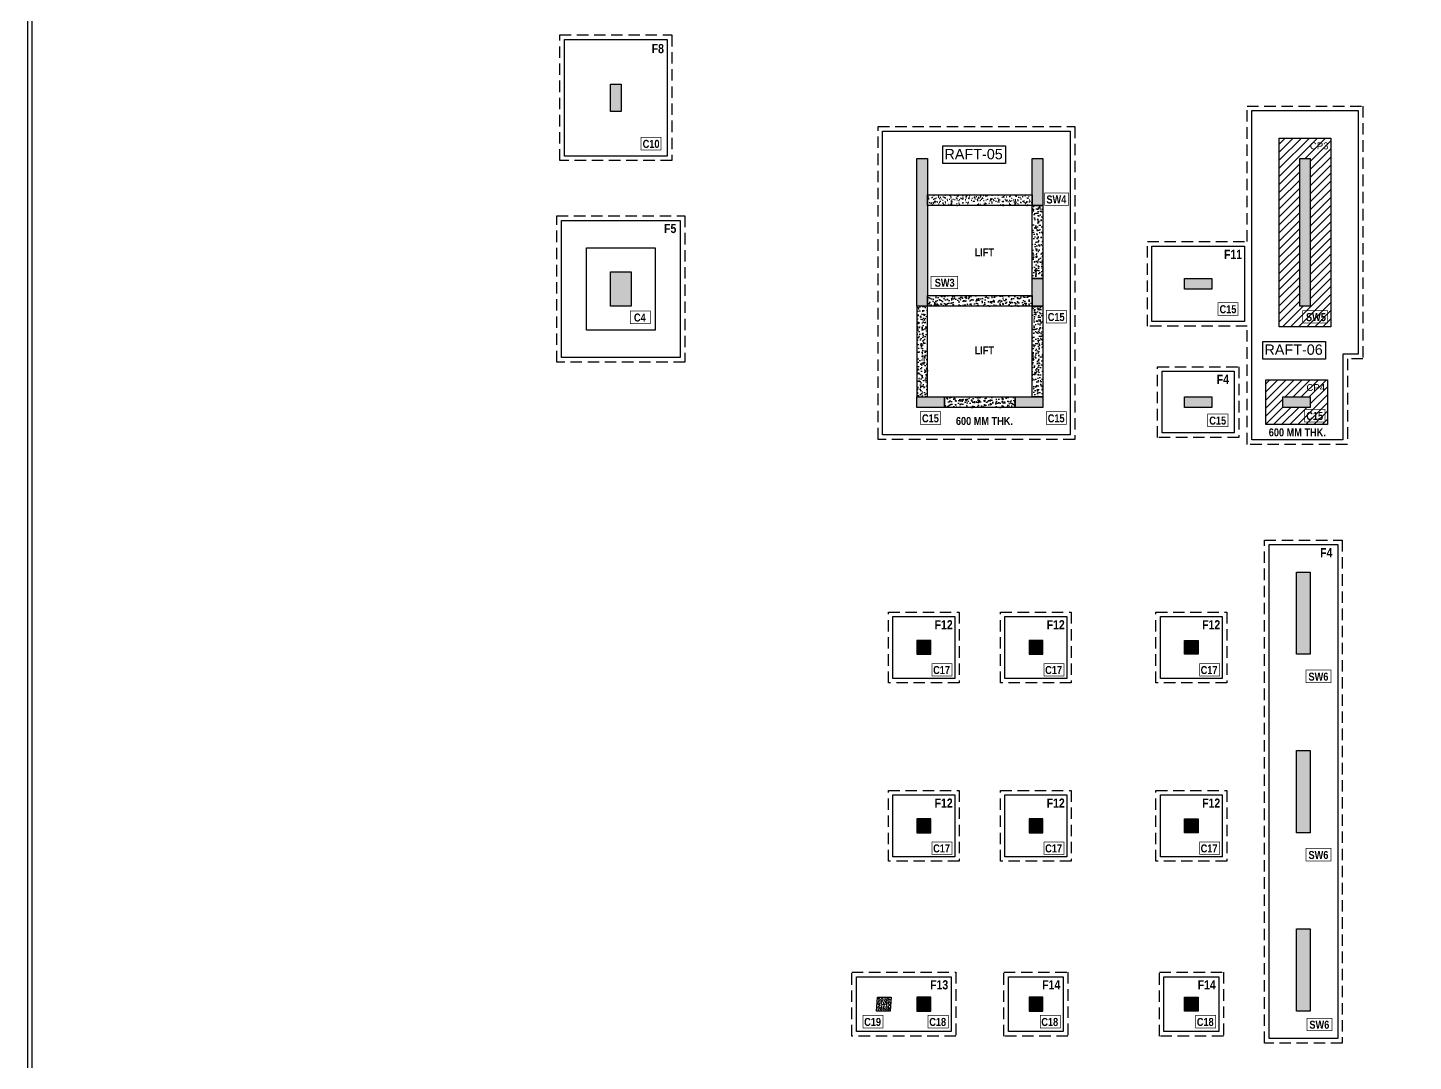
# Model space of a CAD drawing. Header units: millimetres. Extents: x 149548 to 2403857, y -1677380 to -1015873.
# Drawn here: x 2173646 to 2203943, y -1637613 to -1615011 of the extents above; entities that cross this region are included whole.
import ezdxf
from ezdxf.enums import TextEntityAlignment as Align

# ---------------------------------------------------------------- set-up
doc = ezdxf.new("R2010")
doc.units = ezdxf.units.MM
doc.header["$MEASUREMENT"] = 0
doc.linetypes.add('CONTINOUS', pattern=[0])
doc.linetypes.add('HIDDEN', pattern=[0.375, 0.25, -0.125])
for name, color, linetype in [('COL.NO', 1, 'Continuous'), ('COL.NO.', 6, 'Continuous'), ('F11', 220, 'Continuous'), ('F12', 221, 'Continuous'), ('F13', 12, 'Continuous'), ('F14', 132, 'Continuous'), ('F4', 80, 'Continuous'), ('F5', 130, 'Continuous'), ('F8', 190, 'Continuous'), ('Footing_#_ST', 1, 'Continuous'), ('Footing_ST', 241, 'Continuous'), ('Hatch', 8, 'Continuous'), ('Pcc_ST', 6, 'Continuous'), ('STR.COLUMN', 1, 'Continuous')]:
    doc.layers.add(name, color=color, linetype=linetype)
doc.styles.add('arial', font='arial.ttf')
doc.styles.add('ARIAL2', font='arial.ttf')
doc.styles.add('G2-TEXT', font='ARIALNB.TTF', dxfattribs={"height": 2.5})
doc.styles.add('G3-TEXT', font='ARIALNB.TTF', dxfattribs={"height": 3})
pattern_1 = [(230, (208962.79, -120326.56), (-179.315046, 15.688034), [18.75, -206.25]), (175, (208962.79, -120326.56), (34.687833, -188.048033), [15, -165]), (280.4514445, (208947.84, -120325.26), (-144.627212, -172.359998), [15.935048, -175.285528]), (226.1842, (208962.79, -120376.56), (-266.810333, 41.37982), [28.125, -309.375]), (276.635635, (208940.55, -120373.12), (-233.665486, -243.52965), [23.902585, -262.92844]), (171.184164, (208962.8, -120376.56), (-233.665486, -243.52965), [22.5, -247.5]), (201, (208937.79, -120364.06), (-149.226763, 100.654723), [18.75, -206.25]), (146, (208937.79, -120364.06), (-60.828833, -181.287511), [15, -165]), (251.451445, (208925.35, -120355.68), (-210.055594, -80.632788), [15.935047, -175.285528]), (217.5, (208962.79, -120326.564), (-3.0399638, -83.2234635), [0, -163, 0, -167.5, 0, -165.625]), (187.5, (208962.79, -120326.56), (-65.7673844, -98.602928), [0, -95.5, 0, -159.25, 0, -63.125]), (147.5, (209018.54, -120326.564), (-133.455609, 5.638718), [0, -62.5, 0, -195, 0, -258.75]), (137.5, (209043.54, -120326.56), (-145.7965423, -25.0262456), [0, -81.25, 0, -129.5, 0, -183.75])]
pattern_2 = [(45, (261156.27, -105313.87), (-88.3883476, 88.3883476), [])]

# ---------------------------------------------------------------- blocks, each defined once
blk = doc.blocks.new('Latest_Column')
at = {"layer": 'STR.COLUMN', "transparency": 33554687}
h = blk.add_hatch(color=256, dxfattribs=at)
h.dxf.hatch_style = 1
h.paths.add_polyline_path([(1245712, -1279713), (1245942, -1279713), (1245942, -1279113), (1245712, -1279113)])
h = blk.add_hatch(color=256, dxfattribs=at)
h.dxf.hatch_style = 1
h.paths.add_polyline_path([(1252412, -1280743), (1252412, -1283968), (1252642, -1283968), (1252642, -1280743)])
h = blk.add_hatch(color=256, dxfattribs=at)
h.dxf.hatch_style = 1
h.paths.add_polyline_path([(1254932, -1281768), (1255162, -1281768), (1255162, -1280743), (1254932, -1280743)])
h = blk.add_hatch(color=256, dxfattribs=at)
h.dxf.hatch_style = 1
h.paths.add_polyline_path([(1260782, -1280743), (1260782, -1283968), (1261012, -1283968), (1261012, -1280743)])
h = blk.add_hatch(color=256, dxfattribs=at)
h.dxf.hatch_style = 1
h.paths.add_polyline_path([(1245712, -1283968), (1246162, -1283968), (1246162, -1283218), (1245712, -1283218)])
h = blk.add_hatch(color=256, dxfattribs=at)
h.dxf.hatch_style = 1
h.paths.add_polyline_path([(1254932, -1283968), (1255162, -1283968), (1255162, -1283368), (1254932, -1283368)])
h = blk.add_hatch(color=256, dxfattribs=at)
h.dxf.hatch_style = 1
h.paths.add_polyline_path([(1258262, -1283368), (1258262, -1283598), (1258862, -1283598), (1258862, -1283368)])
h = blk.add_hatch(color=256, dxfattribs=at)
h.dxf.hatch_style = 1
h.paths.add_polyline_path([(1252412, -1285953), (1252412, -1286183), (1253012, -1286183), (1253012, -1285953)])
h = blk.add_hatch(color=256, dxfattribs=at)
h.dxf.hatch_style = 1
h.paths.add_polyline_path([(1254562, -1285953), (1254562, -1286183), (1255162, -1286183), (1255162, -1285953)])
h = blk.add_hatch(color=256, dxfattribs=at)
h.dxf.hatch_style = 1
h.paths.add_polyline_path([(1258262, -1285953), (1258262, -1286183), (1258862, -1286183), (1258862, -1285953)])
h = blk.add_hatch(color=256, dxfattribs=at)
h.dxf.hatch_style = 1
h.paths.add_polyline_path([(1260412, -1285953), (1260412, -1286183), (1261012, -1286183), (1261012, -1285953)])
h = blk.add_hatch(color=256, dxfattribs=at)
h.dxf.hatch_style = 1
h.paths.add_polyline_path([(1261012, -1289783), (1260712, -1289783), (1260712, -1291583), (1261012, -1291583)])
h = blk.add_hatch(color=256, dxfattribs=at)
h.dxf.hatch_style = 1
h.paths.add_polyline_path([(1252412, -1291283), (1252712, -1291283), (1252712, -1291583), (1252412, -1291583)])
h = blk.add_hatch(color=256, dxfattribs=at)
h.dxf.hatch_style = 1
h.paths.add_polyline_path([(1254862, -1291283), (1255162, -1291283), (1255162, -1291583), (1254862, -1291583)])
h = blk.add_hatch(color=256, dxfattribs=at)
h.dxf.hatch_style = 1
h.paths.add_polyline_path([(1258562, -1291283), (1258262, -1291283), (1258262, -1291583), (1258562, -1291583)])
h = blk.add_hatch(color=256, dxfattribs=at)
h.dxf.hatch_style = 1
h.paths.add_polyline_path([(1261012, -1293683), (1260712, -1293683), (1260712, -1295483), (1261012, -1295483)])
h = blk.add_hatch(color=256, dxfattribs=at)
h.dxf.hatch_style = 1
h.paths.add_polyline_path([(1252412, -1295183), (1252712, -1295183), (1252712, -1295483), (1252412, -1295483)])
h = blk.add_hatch(color=256, dxfattribs=at)
h.dxf.hatch_style = 1
h.paths.add_polyline_path([(1254862, -1295183), (1255162, -1295183), (1255162, -1295483), (1254862, -1295483)])
h = blk.add_hatch(color=256, dxfattribs=at)
h.dxf.hatch_style = 1
h.paths.add_polyline_path([(1258562, -1295183), (1258262, -1295183), (1258262, -1295483), (1258562, -1295483)])
h = blk.add_hatch(color=256, dxfattribs=at)
h.dxf.hatch_style = 1
h.paths.add_polyline_path([(1261012, -1297583), (1260712, -1297583), (1260712, -1299383), (1261012, -1299383)])
h = blk.add_hatch(color=256, dxfattribs=at)
h.dxf.hatch_style = 1
h.paths.add_polyline_path([(1252412, -1299083), (1252712, -1299083), (1252712, -1299383), (1252412, -1299383)])
h = blk.add_hatch(color=256, dxfattribs=at)
h.dxf.hatch_style = 1
h.paths.add_polyline_path([(1254862, -1299083), (1255162, -1299083), (1255162, -1299383), (1254862, -1299383)])
h = blk.add_hatch(color=256, dxfattribs=at)
h.dxf.hatch_style = 1
h.paths.add_polyline_path([(1258562, -1299083), (1258262, -1299083), (1258262, -1299383), (1258562, -1299383)])
at = {"layer": 'STR.COLUMN', "color": 5}
for points in [[(1245712, -1279113), (1245942, -1279113), (1245942, -1279713), (1245712, -1279713), (1245712, -1279113)], [(1252412, -1280743), (1252642, -1280743), (1252642, -1283968), (1252412, -1283968), (1252412, -1280743)], [(1254932, -1280743), (1255162, -1280743), (1255162, -1281768), (1254932, -1281768), (1254932, -1280743)], [(1260782, -1280743), (1261012, -1280743), (1261012, -1283968), (1260782, -1283968), (1260782, -1280743)], [(1245712, -1283218), (1246162, -1283218), (1246162, -1283968), (1245712, -1283968), (1245712, -1283218)], [(1254932, -1283368), (1255162, -1283368), (1255162, -1283968), (1254932, -1283968), (1254932, -1283368)], [(1258862, -1283368), (1258862, -1283598), (1258262, -1283598), (1258262, -1283368), (1258862, -1283368)], [(1253012, -1285953), (1253012, -1286183), (1252412, -1286183), (1252412, -1285953), (1253012, -1285953)], [(1255162, -1285953), (1255162, -1286183), (1254562, -1286183), (1254562, -1285953), (1255162, -1285953)], [(1258862, -1285953), (1258862, -1286183), (1258262, -1286183), (1258262, -1285953), (1258862, -1285953)], [(1261012, -1285953), (1261012, -1286183), (1260412, -1286183), (1260412, -1285953), (1261012, -1285953)], [(1252712, -1291583), (1252712, -1291283), (1252412, -1291283), (1252412, -1291583), (1252712, -1291583)], [(1255162, -1291583), (1255162, -1291283), (1254862, -1291283), (1254862, -1291583), (1255162, -1291583)], [(1258262, -1291583), (1258262, -1291283), (1258562, -1291283), (1258562, -1291583), (1258262, -1291583)], [(1252712, -1295483), (1252712, -1295183), (1252412, -1295183), (1252412, -1295483), (1252712, -1295483)], [(1255162, -1295483), (1255162, -1295183), (1254862, -1295183), (1254862, -1295483), (1255162, -1295483)], [(1258262, -1295483), (1258262, -1295183), (1258562, -1295183), (1258562, -1295483), (1258262, -1295483)], [(1252712, -1299383), (1252712, -1299083), (1252412, -1299083), (1252412, -1299383), (1252712, -1299383)], [(1255162, -1299383), (1255162, -1299083), (1254862, -1299083), (1254862, -1299383), (1255162, -1299383)], [(1258262, -1299383), (1258262, -1299083), (1258562, -1299083), (1258562, -1299383), (1258262, -1299383)]]:
    blk.add_lwpolyline(points, dxfattribs=at)
for points in [[(1261012, -1289783), (1261012, -1291583), (1260712, -1291583), (1260712, -1289783), (1261012, -1289783)], [(1261012, -1293683), (1261012, -1295483), (1260712, -1295483), (1260712, -1293683), (1261012, -1293683)], [(1261012, -1297583), (1261012, -1299383), (1260712, -1299383), (1260712, -1297583), (1261012, -1297583)], [(1251848, -1299083), (1251827, -1299383), (1251527, -1299383), (1251548, -1299083)]]:
    blk.add_lwpolyline(points, close=True, dxfattribs=at)

msp = doc.modelspace()

# ---------------------------------------------------------------- hatches: boundary and pattern name
at = {"layer": 'Hatch', "linetype": 'CONTINOUS', "ltscale": 96}
h = msp.add_hatch(dxfattribs=at)
h.set_pattern_fill('ANSI31', color=8, scale=1000)
h.set_pattern_definition(pattern_2)
h.paths.add_polyline_path([(2201010.3, -1617423.8), (2201010.3, -1621548.8), (2202140.3, -1621548.8), (2202140.3, -1617423.8)])
h.paths.add_polyline_path([(2201460.3, -1617873.8), (2201690.3, -1617873.8), (2201690.3, -1621098.8), (2201460.3, -1621098.8)], flags=16)
at = {"layer": 'Hatch'}
h = msp.add_hatch(dxfattribs=at)
h.set_pattern_fill('AR-CONC', color=8, scale=25, angle=180)
h.set_pattern_definition(pattern_1)
h.paths.add_polyline_path([(2193320.3, -1618668.8), (2195610.3, -1618668.8), (2195610.3, -1618898.8), (2193320.3, -1618898.8)])
h = msp.add_hatch(dxfattribs=at)
h.set_pattern_fill('AR-CONC', color=8, scale=25, angle=180)
h.set_pattern_definition(pattern_1)
h.paths.add_polyline_path([(2195610.3, -1618898.8), (2195840.3, -1618898.8), (2195840.3, -1620498.8), (2195610.3, -1620498.8)])
h = msp.add_hatch(dxfattribs=at)
h.set_pattern_fill('AR-CONC', color=8, scale=25, angle=180)
h.set_pattern_definition(pattern_1)
h.paths.add_polyline_path([(2193090.3, -1623083.8), (2193320.3, -1623083.8), (2193320.3, -1621098.8), (2193090.3, -1621098.8)])
h = msp.add_hatch(dxfattribs=at)
h.set_pattern_fill('AR-CONC', color=8, scale=25, angle=180)
h.set_pattern_definition(pattern_1)
h.paths.add_polyline_path([(2193320.3, -1620868.8), (2195610.3, -1620868.8), (2195610.3, -1621098.8), (2193320.3, -1621098.8)])
h = msp.add_hatch(dxfattribs=at)
h.set_pattern_fill('AR-CONC', color=8, scale=25, angle=180)
h.set_pattern_definition(pattern_1)
h.paths.add_polyline_path([(2195610.3, -1621098.8), (2195840.3, -1621098.8), (2195840.3, -1623083.8), (2195610.3, -1623083.8)])
at = {"layer": 'Hatch', "linetype": 'CONTINOUS', "ltscale": 96}
h = msp.add_hatch(dxfattribs=at)
h.set_pattern_fill('ANSI31', color=8, scale=1000)
h.set_pattern_definition(pattern_2)
h.paths.add_polyline_path([(2202065.3, -1622708.8), (2200715.3, -1622708.8), (2200715.3, -1623688.8), (2202065.3, -1623688.8)])
h.paths.add_polyline_path([(2201690.3, -1623083.8), (2201690.3, -1623313.8), (2201090.3, -1623313.8), (2201090.3, -1623083.8)], flags=16)
at = {"layer": 'Hatch'}
h = msp.add_hatch(dxfattribs=at)
h.set_pattern_fill('AR-CONC', color=8, scale=25, angle=180)
h.set_pattern_definition(pattern_1)
h.paths.add_polyline_path([(2193690.3, -1623083.8), (2195240.3, -1623083.8), (2195240.3, -1623313.8), (2193690.3, -1623313.8)])
h = msp.add_hatch(dxfattribs=at)
h.set_pattern_fill('AR-CONC', color=8, scale=10, angle=180)
h.set_pattern_definition([(230, (257716.1, -1655.303), (-71.7260183, 6.2752135), [7.5, -82.5]), (175, (257716.1, -1655.3), (13.8751334, -75.2192134), [6, -66]), (280.4514445, (257710.12, -1654.78), (-57.8508847, -68.9439991), [6.3740192, -70.1142112]), (226.1842, (257716.1, -1675.3), (-106.724133, 16.551928), [11.25, -123.75]), (276.6356355, (257707.2, -1673.92), (-93.4661946, -97.41186), [9.561034, -105.171376]), (171.184164, (257716.1, -1675.3), (-93.4661945, -97.41186), [9, -99]), (201, (257706.1, -1670.303), (-59.6907052, 40.261889), [7.5, -82.5]), (146, (257706.1, -1670.3), (-24.3315332, -72.5150045), [6, -66]), (251.4514447, (257701.124, -1666.95), (-84.0222377, -32.2531153), [6.374019, -70.1142112]), (217.5, (257716.098, -1655.303), (-1.21598553, -33.28938538), [0, -65.2, 0, -67, 0, -66.25]), (187.5, (257716.1, -1655.303), (-26.30695374, -39.4411712), [0, -38.2, 0, -63.7, 0, -25.25]), (147.5, (257738.398, -1655.303), (-53.38224362, 2.25548717), [0, -25, 0, -78, 0, -103.5]), (137.5, (257748.4, -1655.303), (-58.3186169, -10.0104982), [0, -32.5, 0, -51.8, 0, -73.5])])
h.paths.add_polyline_path([(2192526.1, -1636213.8), (2192505.5, -1636513.8), (2192205.5, -1636513.8), (2192226.1, -1636213.8)])

# ---------------------------------------------------------------- linework, layer by layer
at = {"lineweight": -3, "elevation": 0}
for points in [[(2278771.3, -1580687.4), (2278771.3, -1654937.4), (2173646.3, -1654937.4), (2173646.3, -1580687.4)], [(2278677, -1654843.1), (2173740.6, -1654843.1), (2173740.6, -1580781.6), (2278677, -1580781.6)]]:
    msp.add_lwpolyline(points, close=True, dxfattribs=at)
at = {"color": 8, "const_width": 14.8, "elevation": 0}
for points in [[(2187054.3, -1617682.8), (2187054.3, -1617409.2), (2187493.6, -1617409.2), (2187493.6, -1617682.8)], [(2195886, -1618897.5), (2195886, -1618623.9), (2196404.2, -1618623.9), (2196404.2, -1618897.5)], [(2193397.1, -1620718.7), (2193397.1, -1620445.1), (2193983.2, -1620445.1), (2193983.2, -1620718.7)], [(2199674, -1621298.7), (2199674, -1621025), (2200113.3, -1621025), (2200113.3, -1621298.7)], [(2186820.3, -1621480), (2186820.3, -1621206.4), (2187259.6, -1621206.4), (2187259.6, -1621480)], [(2195917.1, -1621468.7), (2195917.1, -1621195), (2196356.4, -1621195), (2196356.4, -1621468.7)], [(2201526.2, -1621471), (2201526.2, -1621197.4), (2202072.2, -1621197.4), (2202072.2, -1621471)], [(2193167.1, -1623683.7), (2193167.1, -1623410), (2193606.4, -1623410), (2193606.4, -1623683.7)], [(2195917.1, -1623683.7), (2195917.1, -1623410), (2196356.4, -1623410), (2196356.4, -1623683.7)], [(2199449, -1623733.7), (2199449, -1623460), (2199888.3, -1623460), (2199888.3, -1623733.7)], [(2201569.8, -1623632.4), (2201569.8, -1623358.7), (2202009.1, -1623358.7), (2202009.1, -1623632.4)], [(2193419.4, -1629188.6), (2193419.4, -1628915), (2193858.7, -1628915), (2193858.7, -1629188.6)], [(2195869.4, -1629188.6), (2195869.4, -1628915), (2196308.7, -1628915), (2196308.7, -1629188.6)], [(2199269.4, -1629188.6), (2199269.4, -1628915), (2199708.7, -1628915), (2199708.7, -1629188.6)], [(2201597.2, -1629333), (2201597.2, -1629059.4), (2202143.2, -1629059.4), (2202143.2, -1629333)], [(2193419.4, -1633088.6), (2193419.4, -1632815), (2193858.7, -1632815), (2193858.7, -1633088.6)], [(2195869.4, -1633088.6), (2195869.4, -1632815), (2196308.7, -1632815), (2196308.7, -1633088.6)], [(2199269.4, -1633088.6), (2199269.4, -1632815), (2199708.7, -1632815), (2199708.7, -1633088.6)], [(2201597.2, -1633233), (2201597.2, -1632959.4), (2202143.2, -1632959.4), (2202143.2, -1633233)], [(2191910.9, -1636883.6), (2191910.9, -1636610), (2192350.2, -1636610), (2192350.2, -1636883.6)], [(2193334.9, -1636883.6), (2193334.9, -1636610), (2193774.2, -1636610), (2193774.2, -1636883.6)], [(2195784.9, -1636883.6), (2195784.9, -1636610), (2196224.2, -1636610), (2196224.2, -1636883.6)], [(2199184.9, -1636883.6), (2199184.9, -1636610), (2199624.2, -1636610), (2199624.2, -1636883.6)], [(2201617.2, -1636944.5), (2201617.2, -1636670.9), (2202163.2, -1636670.9), (2202163.2, -1636944.5)]]:
    msp.add_lwpolyline(points, close=True, dxfattribs=at)
at = {"layer": 'COL.NO', "color": 8, "elevation": 0}
for points in [[(2193654.6, -1617595.7), (2195029.3, -1617595.7), (2195029.3, -1617983.4), (2193654.6, -1617983.4)], [(2200651.2, -1621870.7), (2202026, -1621870.7), (2202026, -1622258.4), (2200651.2, -1622258.4)]]:
    msp.add_lwpolyline(points, close=True, dxfattribs=at)
at = {"layer": 'F11', "color": 8, "elevation": 0}
msp.add_lwpolyline([(2200252.8, -1619788.8), (2200252.8, -1621438.8), (2198227.8, -1621438.8), (2198227.8, -1619788.8)], close=True, dxfattribs=at)
at = {"layer": 'F12', "color": 8, "elevation": 0}
for points in [[(2192565.3, -1627888.8), (2193915.3, -1627888.8), (2193915.3, -1629238.8), (2192565.3, -1629238.8)], [(2195015.3, -1627888.8), (2196365.3, -1627888.8), (2196365.3, -1629238.8), (2195015.3, -1629238.8)], [(2198415.3, -1627888.8), (2199765.3, -1627888.8), (2199765.3, -1629238.8), (2198415.3, -1629238.8)], [(2192565.3, -1631788.8), (2193915.3, -1631788.8), (2193915.3, -1633138.8), (2192565.3, -1633138.8)], [(2195015.3, -1631788.8), (2196365.3, -1631788.8), (2196365.3, -1633138.8), (2195015.3, -1633138.8)], [(2198415.3, -1631788.8), (2199765.3, -1631788.8), (2199765.3, -1633138.8), (2198415.3, -1633138.8)]]:
    msp.add_lwpolyline(points, close=True, dxfattribs=at)
at = {"layer": 'F13', "color": 8, "elevation": 0}
msp.add_lwpolyline([(2191765.8, -1635763.8), (2193840.3, -1635763.8), (2193840.3, -1636963.8), (2191765.8, -1636963.8)], close=True, dxfattribs=at)
at = {"layer": 'F14', "color": 8, "elevation": 0}
for points in [[(2195090.3, -1635763.8), (2196290.3, -1635763.8), (2196290.3, -1636963.8), (2195090.3, -1636963.8)], [(2198490.3, -1635763.8), (2199690.3, -1635763.8), (2199690.3, -1636963.8), (2198490.3, -1636963.8)]]:
    msp.add_lwpolyline(points, close=True, dxfattribs=at)
at = {"layer": 'F4', "color": 8, "elevation": 0}
for points in [[(2200027.8, -1622523.8), (2200027.8, -1623873.8), (2198452.8, -1623873.8), (2198452.8, -1622523.8)], [(2200790.3, -1626313.8), (2202290.3, -1626313.8), (2202290.3, -1637113.8), (2200790.3, -1637113.8)]]:
    msp.add_lwpolyline(points, close=True, dxfattribs=at)
at = {"layer": 'F5', "color": 8, "elevation": 0}
for points in [[(2185315.3, -1619223.8), (2187915.3, -1619223.8), (2187915.3, -1622223.8), (2185315.3, -1622223.8)], [(2185865.3, -1619823.8), (2187365.3, -1619823.8), (2187365.3, -1621623.8), (2185865.3, -1621623.8)]]:
    msp.add_lwpolyline(points, close=True, dxfattribs=at)
at = {"layer": 'F8', "color": 8, "elevation": 0}
msp.add_lwpolyline([(2185380.3, -1615268.6), (2187630.3, -1615268.6), (2187630.3, -1617818.6), (2185380.3, -1617818.6)], close=True, dxfattribs=at)
at = {"layer": 'Footing_ST', "color": 8, "elevation": 0}
for points in [[(2200410.3, -1616823.8), (2202740.3, -1616823.8), (2202740.3, -1622148.8), (2202402.8, -1622148.8), (2202402.8, -1624023.8), (2200410.3, -1624023.8)], [(2192340.3, -1617273.8), (2196440.3, -1617273.8), (2196440.3, -1623913.8), (2192340.3, -1623913.8)], [(2201010.3, -1617423.8), (2202140.3, -1617423.8), (2202140.3, -1621548.8), (2201010.3, -1621548.8)], [(2202065.3, -1622708.8), (2202065.3, -1623688.8), (2200715.3, -1623688.8), (2200715.3, -1622708.8)]]:
    msp.add_lwpolyline(points, close=True, dxfattribs=at)
at = {"layer": 'Pcc_ST', "color": 8, "linetype": 'HIDDEN', "ltscale": 1000, "elevation": 0}
for points in [[(2185280.3, -1615168.6), (2187730.3, -1615168.6), (2187730.3, -1617918.6), (2185280.3, -1617918.6)], [(2192240.3, -1617173.8), (2196540.3, -1617173.8), (2196540.3, -1624013.8), (2192240.3, -1624013.8)], [(2185215.3, -1619123.8), (2188015.3, -1619123.8), (2188015.3, -1622323.8), (2185215.3, -1622323.8)], [(2200127.8, -1622423.8), (2200127.8, -1623973.8), (2198352.8, -1623973.8), (2198352.8, -1622423.8)], [(2200690.3, -1626213.8), (2202390.3, -1626213.8), (2202390.3, -1637213.8), (2200690.3, -1637213.8)], [(2192465.3, -1627788.8), (2194015.3, -1627788.8), (2194015.3, -1629338.8), (2192465.3, -1629338.8)], [(2194915.3, -1627788.8), (2196465.3, -1627788.8), (2196465.3, -1629338.8), (2194915.3, -1629338.8)], [(2198315.3, -1627788.8), (2199865.3, -1627788.8), (2199865.3, -1629338.8), (2198315.3, -1629338.8)], [(2192465.3, -1631688.8), (2194015.3, -1631688.8), (2194015.3, -1633238.8), (2192465.3, -1633238.8)], [(2194915.3, -1631688.8), (2196465.3, -1631688.8), (2196465.3, -1633238.8), (2194915.3, -1633238.8)], [(2198315.3, -1631688.8), (2199865.3, -1631688.8), (2199865.3, -1633238.8), (2198315.3, -1633238.8)], [(2191665.8, -1635663.8), (2193940.3, -1635663.8), (2193940.3, -1637063.8), (2191665.8, -1637063.8)], [(2194990.3, -1635663.8), (2196390.3, -1635663.8), (2196390.3, -1637063.8), (2194990.3, -1637063.8)], [(2198390.3, -1635663.8), (2199790.3, -1635663.8), (2199790.3, -1637063.8), (2198390.3, -1637063.8)]]:
    msp.add_lwpolyline(points, close=True, dxfattribs=at)
for points in [[(2200310.3, -1619688.8), (2200310.3, -1616723.8), (2202840.3, -1616723.8), (2202840.3, -1622248.8), (2202502.8, -1622248.8), (2202502.8, -1624123.8), (2200310.3, -1624123.8), (2200310.3, -1621538.8)], [(2200310.3, -1621538.8), (2198127.8, -1621538.8), (2198127.8, -1619688.8), (2200310.3, -1619688.8)]]:
    msp.add_lwpolyline(points, dxfattribs=at)
at = {"layer": 'STR.COLUMN', "color": 8, "elevation": 0}
for points in [[(2193320.3, -1618668.8), (2195610.3, -1618668.8), (2195610.3, -1618898.8), (2193320.3, -1618898.8)], [(2195610.3, -1618898.8), (2195840.3, -1618898.8), (2195840.3, -1620498.8), (2195610.3, -1620498.8)], [(2193090.3, -1623083.8), (2193320.3, -1623083.8), (2193320.3, -1621098.8), (2193090.3, -1621098.8)], [(2193320.3, -1620868.8), (2195610.3, -1620868.8), (2195610.3, -1621098.8), (2193320.3, -1621098.8)], [(2195610.3, -1621098.8), (2195840.3, -1621098.8), (2195840.3, -1623083.8), (2195610.3, -1623083.8)], [(2193690.3, -1623083.8), (2195240.3, -1623083.8), (2195240.3, -1623313.8), (2193690.3, -1623313.8)]]:
    msp.add_lwpolyline(points, close=True, dxfattribs=at)

# ---------------------------------------------------------------- block references
at = {"layer": 'STR.COLUMN'}
msp.add_blockref('Latest_Column', (940678.1, -337130.9), dxfattribs=at)

# ---------------------------------------------------------------- texts
at = {"color": 8, "style": 'G3-TEXT'}
for s, p in [('C10', (2187093.7, -1617639.4)), ('SW4', (2195921.1, -1618854.1)), ('SW3', (2193479.5, -1620675.3)), ('C15', (2199707.4, -1621255.2)), ('C4', (2186902.7, -1621436.6)), ('C15', (2195950.5, -1621425.3)), ('SW5', (2201597.5, -1621427.6)), ('C15', (2193200.5, -1623640.3)), ('C15', (2195950.5, -1623640.3)), ('C15', (2199482.4, -1623690.2)), ('C15', (2201603.2, -1623588.9)), ('C17', (2193444.3, -1629145.2)), ('C17', (2195894.3, -1629145.2)), ('C17', (2199294.3, -1629145.2)), ('SW6', (2201651.5, -1629289.6)), ('C17', (2193444.3, -1633045.2)), ('C17', (2195894.3, -1633045.2)), ('C17', (2199294.3, -1633045.2)), ('SW6', (2201651.5, -1633189.6)), ('C19', (2191935.8, -1636840.2)), ('C18', (2193359.8, -1636840.2)), ('C18', (2195809.8, -1636840.2)), ('C18', (2199209.8, -1636840.2)), ('SW6', (2201671.5, -1636901.1))]:
    msp.add_text(s, height=175, dxfattribs=at).set_placement(p)
at = {"layer": 'COL.NO', "color": 8, "style": 'arial'}
for s, p in [('RAFT-05', (2193691.7, -1617888)), ('RAFT-06', (2200688.4, -1622163))]:
    msp.add_text(s, height=225, dxfattribs=at).set_placement(p)
at = {"layer": 'COL.NO.', "color": 8, "style": 'ARIAL2'}
for s, p in [('CP3', (2201681.7, -1617595.2)), ('CP4', (2201606.7, -1622880.2))]:
    msp.add_text(s, height=150, dxfattribs=at).set_placement(p, align=Align.MIDDLE_LEFT)
at = {"layer": 'Footing_#_ST', "color": 8, "style": 'G2-TEXT'}
for s, height, p in [('F8', 200, (2187424.3, -1615627.7)), ('F5', 200, (2187694.8, -1619561.9)), ('LIFT', 175, (2194562.6, -1620061.9)), ('F11', 200, (2200002.3, -1620126.9)), ('LIFT', 175, (2194562.6, -1622207.1)), ('F4', 200, (2199777.3, -1622861.9)), ('F4', 200, (2202039.8, -1626651.9)), ('F12', 200, (2193673.8, -1628226.9)), ('F12', 200, (2196123.8, -1628226.9)), ('F12', 200, (2199523.8, -1628226.9)), ('F12', 200, (2193673.8, -1632126.9)), ('F12', 200, (2196123.8, -1632126.9)), ('F12', 200, (2199523.8, -1632126.9)), ('F13', 200, (2193576.3, -1636100.4)), ('F14', 200, (2196026.3, -1636100.4)), ('F14', 200, (2199426.3, -1636100.4))]:
    msp.add_text(s, height=height, dxfattribs=at).set_placement(p, align=Align.BOTTOM_CENTER)
at = {"layer": 'Footing_#_ST', "color": 7, "style": 'G2-TEXT'}
for p in [(2194565.6, -1623751.5), (2201406.1, -1623999.8)]:
    msp.add_text('600 MM THK.', height=175, dxfattribs=at).set_placement(p, align=Align.BOTTOM_CENTER)

doc.saveas('drawing.dxf')
